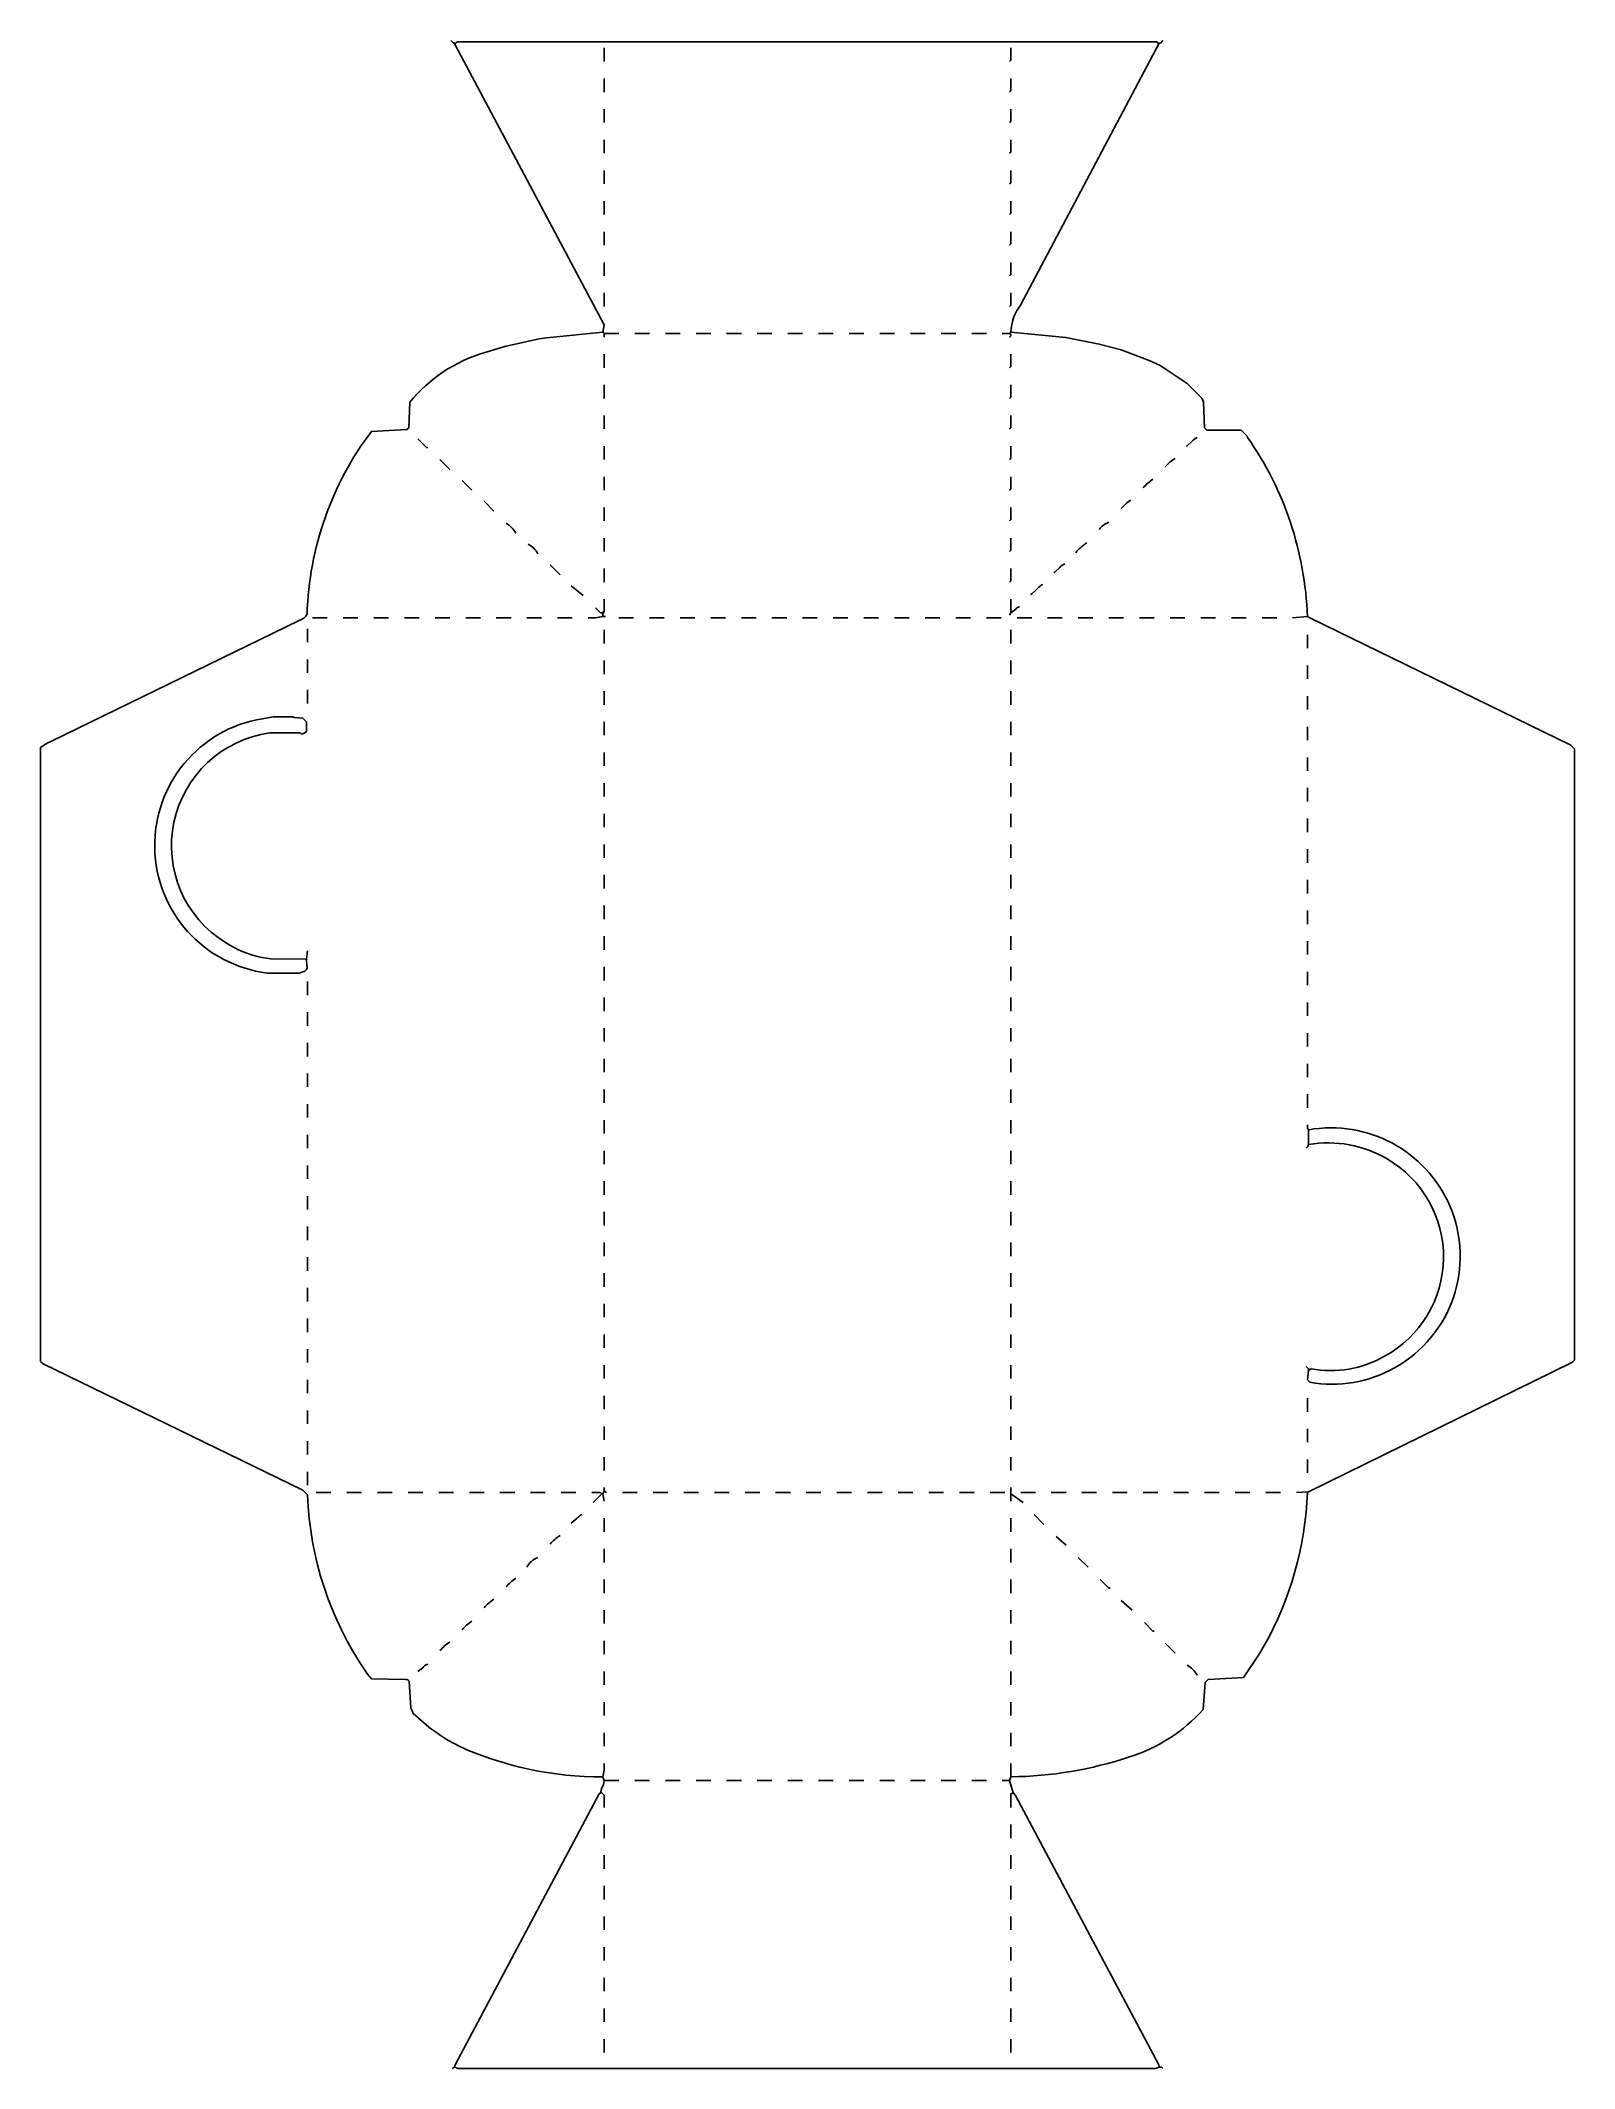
# Model space of a CAD drawing. Extents: x 65 to 1317, y 85 to 1740.
import ezdxf

# ---------------------------------------------------------------- set-up
doc = ezdxf.new("R2010")
doc.units = 0
doc.layers.get('0').update_dxf_attribs({"linetype": 'CONTINUOUS'})

msp = doc.modelspace()

# ---------------------------------------------------------------- linework, layer by layer
at = {"color": 250, "linetype": 'CONTINUOUS'}
for points in [[(400, 1740), (402, 1738), (404, 1738), (405, 1739), (976, 1739), (977, 1738), (979, 1738), (981, 1740)], [(525, 1498), (525, 1501), (524, 1502), (525, 1508), (403.8, 1735.9), (403, 1738)], [(525, 1723), (525, 1734)], [(525, 1698), (525, 1709)], [(525, 1673), (525, 1684)], [(525, 1648), (525, 1659)], [(525, 1623), (525, 1634)], [(525, 1598), (525, 1609)], [(525, 1573), (525, 1584)], [(525, 1548), (525, 1559)], [(525, 1523), (525, 1534)], [(525, 1473), (525, 1484)], [(525, 1448), (525, 1459)], [(525, 1423), (525, 1434)], [(381, 1408), (380, 1408), (373, 1415)], [(525, 1398), (525, 1409)], [(399, 1390), (391, 1398)], [(417, 1373), (409, 1381)], [(525, 1373), (525, 1384)], [(435, 1356), (427, 1364)], [(525, 1348), (525, 1359)], [(525, 1323), (525, 1334)], [(489, 1304), (481, 1312)], [(525, 1298), (525, 1309)], [(524, 1272), (523, 1273), (522, 1273), (518, 1277)], [(283, 1249), (283, 1260)], [(525, 1248), (525, 1259)], [(1090, 555), (1099.959016, 555.45082), (1315, 661), (1316, 662), (1317, 663), (1317, 1162), (1314, 1165), (1100.9, 1268.8), (1099, 1270), (1087, 1269)], [(1099, 1244), (1099, 1255)], [(283, 1224), (283, 1235)], [(525, 1223), (525, 1234)], [(1099, 1219), (1099, 1230)], [(283, 1199), (283, 1210)], [(525, 1198), (525, 1209)], [(1099, 1194), (1099, 1205)], [(525, 1173), (525, 1184)], [(1099, 1169), (1099, 1180)], [(525, 1148), (525, 1159)], [(1099, 1144), (1099, 1155)], [(525, 1123), (525, 1134)], [(1099, 1119), (1099, 1130)], [(525, 1098), (525, 1109)], [(1099, 1094), (1099, 1105)], [(525, 1073), (525, 1084)], [(1099, 1069), (1099, 1080)], [(525, 1048), (525, 1059)], [(1099, 1044), (1099, 1055)], [(525, 1023), (525, 1034)], [(1099, 1019), (1099, 1030)], [(525, 998), (525, 1009)], [(1099, 994), (1099, 1005)], [(525, 973), (525, 984)], [(1099, 969), (1099, 980)], [(283, 961), (283, 972)], [(283, 936), (283, 947)], [(525, 948), (525, 959)], [(1099, 944), (1099, 955)], [(525, 923), (525, 934)], [(1099, 919), (1099, 930)], [(283, 911), (283, 922)], [(283, 886), (283, 897)], [(525, 898), (525, 909)], [(1099, 894), (1099, 905)], [(525, 873), (525, 884)], [(1099, 869), (1099, 880)], [(283, 861), (283, 872)], [(283, 836), (283, 847)], [(525, 848), (525, 859)], [(525, 823), (525, 834)], [(283, 811), (283, 822)], [(283, 786), (283, 797)], [(525, 798), (525, 809)], [(525, 773), (525, 784)], [(283, 761), (283, 772)], [(283, 736), (283, 747)], [(525, 748), (525, 759)], [(525, 723), (525, 734)], [(283, 711), (283, 722)], [(283, 686), (283, 697)], [(525, 698), (525, 709)], [(525, 673), (525, 684)], [(283, 661), (283, 672)], [(283, 636), (283, 647)], [(525, 648), (525, 659)], [(525, 623), (525, 634)], [(1099, 621), (1099, 632)], [(283, 611), (283, 622)], [(283, 586), (283, 597)], [(525, 598), (525, 609)], [(1099, 596), (1099, 607)], [(525, 573), (525, 584)], [(1099, 571), (1099, 582)], [(283, 561), (283, 572)], [(290, 555), (302, 555)], [(315, 555), (327, 555)], [(340, 555), (352, 555)], [(365, 555), (377, 555)], [(390, 555), (402, 555)], [(415, 555), (427, 555)], [(440, 555), (452, 555)], [(465, 555), (477, 555)], [(490, 555), (502, 555)], [(524, 554), (523, 554), (522, 555), (515, 555)], [(516, 547), (523, 554)], [(525, 548), (524, 554), (525, 556), (525, 559)], [(540, 555), (552, 555)], [(565, 555), (577, 555)], [(590, 555), (602, 555)], [(615, 555), (627, 555)], [(640, 555), (652, 555)], [(665, 555), (677, 555)], [(690, 555), (702, 555)], [(715, 555), (727, 555)], [(740, 555), (752, 555)], [(765, 555), (777, 555)], [(790, 555), (802, 555)], [(815, 555), (827, 555)], [(840, 555), (852, 555)], [(867, 547), (857, 554)], [(865, 555), (877, 555)], [(890, 555), (902, 555)], [(915, 555), (927, 555)], [(940, 555), (952, 555)], [(965, 555), (977, 555)], [(990, 555), (1002, 555)], [(1015, 555), (1027, 555)], [(1040, 555), (1052, 555)], [(1065, 555), (1077, 555)], [(525, 523), (525, 534)], [(884, 529), (876, 537)], [(902, 512), (894, 519)], [(525, 498), (525, 509)], [(920, 494), (912, 502)], [(525, 473), (525, 484)], [(938, 477), (937, 477), (930, 484)], [(956, 459), (947, 467)], [(525, 448), (525, 459)], [(974, 442), (973, 442), (966, 449)], [(525, 423), (525, 434)], [(991, 424), (983, 432)], [(525, 398), (525, 409)], [(525, 373), (525, 384)], [(525, 348), (525, 359)], [(978, 86), (977.7, 87.9), (860.769231, 307.846154), (859, 310), (856, 320), (857, 323), (857, 334)], [(525, 320), (537, 320)], [(550, 320), (562, 320)], [(575, 320), (587, 320)], [(600, 320), (612, 320)], [(625, 320), (637, 320)], [(650, 320), (662, 320)], [(675, 320), (687, 320)], [(700, 320), (712, 320)], [(725, 320), (737, 320)], [(750, 320), (762, 320)], [(775, 320), (787, 320)], [(800, 320), (812, 320)], [(825, 320), (837, 320)], [(850, 320), (856, 320)], [(525, 298), (525, 308), (523, 310), (522, 310)], [(525, 273), (525, 284)], [(525, 248), (525, 259)], [(525, 223), (525, 234)], [(525, 198), (525, 209)], [(525, 173), (525, 184)], [(525, 148), (525, 159)], [(525, 123), (525, 134)], [(525, 98), (525, 109)], [(401, 85), (403, 86), (406, 85), (975, 85), (978, 86), (980, 86), (981, 85)]]:
    msp.add_lwpolyline(points, dxfattribs=at)
for points in [[(857, 1502, -0.153475), (864.8, 1524.1), (978, 1738)], [(524, 323, -0.10879), (406.1, 348.2, -0.075552), (369, 375), (368.76, 375.82), (367.301262, 379.156151), (366, 401, 0.211293), (362.983373, 402.517815), (335, 403), (331.769231, 406.846154), (330.230769, 409.153846, -0.141383), (283, 553), (279, 557), (67, 660), (65, 662), (65, 1163, -0.067868), (73.9, 1168.2), (276.1, 1266.8, 0.229206), (282.531034, 1272.027586, -0.154653), (335, 1421), (363.983373, 1422.482185), (365.523711, 1424.021649), (366.476289, 1444.978351, -0.148824), (426.9, 1485.2), (443.911765, 1490.352941), (472.06, 1496.58), (477.94, 1497.42), (524, 1502), (525, 1501), (537, 1501)], [(1099, 1270, 0.144756), (1050.230769, 1416.153846), (1050, 1417), (1045, 1422), (1017, 1422), (1015, 1424), (1014.093809, 1444.921201), (1013, 1448), (1001, 1460), (978.846154, 1474.769231), (969.9, 1478.8), (946.911765, 1487.647059), (929.088235, 1492.352941), (901.94, 1497.58), (857, 1502), (856, 1501), (850, 1501)], [(1000, 1409), (1000.9, 1409.2), (1005, 1413, -0.150174), (1009, 1416)], [(983, 1392, -0.071068), (991, 1399)], [(965, 1375, -0.071068), (973, 1382)], [(947, 1358, -0.071068), (955, 1365)], [(453, 1338, 0.123857), (445, 1346)], [(929, 1341, -0.123106), (937, 1347)], [(471, 1321, 0.149662), (463, 1329)], [(910, 1322, -0.08862), (919, 1330)], [(892, 1306), (892.9, 1306.2), (897, 1310, -0.150174), (901, 1313)], [(873, 1288), (873.9, 1288.2), (878, 1292), (879, 1293, -0.150174), (883, 1296)], [(857, 1273), (861, 1276, -0.184026), (864, 1278)], [(282, 990), (281.1, 990.2), (252.94, 990.58), (245.911765, 991.647059, -0.089618), (215.9, 1003.8, -0.702225), (252, 1175), (277, 1175), (278, 1174), (280.1, 1174.8), (282, 1176), (282, 1184), (279, 1187), (272.053846, 1187.430769), (271, 1188), (255, 1188), (246.04878, 1186.560976, 0.865739), (250, 979), (276, 979), (279.911765, 980.352941, 0.448898), (282.405405, 985.067568), (282, 990), (283, 997)], [(1098, 836, 0.184026), (1100, 839), (1100, 851), (1099, 852), (1099, 855)], [(1098, 658), (1100, 656), (1100, 655), (1099, 647), (1101, 645, 0.175366), (1170.1, 656.8, 0.3859), (1215.2, 789.1, 0.347759), (1100, 851)], [(1100, 655), (1102, 656, 0.177748), (1161.9, 666.2, 0.585132), (1164.153846, 827.230769, 0.177877), (1100, 839)], [(857, 323, 0.077987), (953.9, 339.3, 0.134044), (1014, 378), (1015.476289, 399.978351), (1018.016627, 402.517815), (1047, 404), (1060.2, 423.9), (1063.8, 430.1, 0.119392), (1099, 555)], [(498, 530), (503, 534, -0.150174), (507, 537)], [(481, 513, -0.071068), (489, 520)], [(462, 494, -0.19092), (471, 502)], [(445, 478, -0.071068), (453, 485)], [(427, 461, -0.064905), (435, 468)], [(409, 443, -0.071068), (417, 450)], [(391, 426, -0.071068), (399, 433)], [(373, 409), (377, 412, -0.150174), (381, 415)], [(1009, 406, 0.149662), (1001, 414)], [(403, 86), (403.3, 87.9), (521, 309), (522, 310), (523.2, 313.9, 0.131934), (525, 320), (524, 323, 0.079254), (525, 334)]]:
    msp.add_lwpolyline(points, format="xyb", dxfattribs=at)
at = {"color": 252, "linetype": 'CONTINUOUS'}
for points in [[(856, 1723), (857, 1724), (857, 1734)], [(856, 1698), (857, 1699), (857, 1709)], [(856, 1673), (857, 1674), (857, 1684)], [(856, 1648), (857, 1649), (857, 1659)], [(856, 1623), (857, 1624), (857, 1634)], [(856, 1598), (857, 1599), (857, 1609)], [(856, 1573), (857, 1574), (857, 1584)], [(856, 1548), (857, 1549), (857, 1559)], [(856, 1523), (857, 1524), (857, 1534)], [(856, 1473), (857, 1474), (857, 1484)], [(856, 1448), (857, 1449), (857, 1459)], [(856, 1423), (857, 1424), (857, 1434)], [(856, 1398), (857, 1399), (857, 1409)], [(856, 1373), (857, 1374), (857, 1384)], [(856, 1348), (857, 1349), (857, 1359)], [(856, 1323), (857, 1324), (857, 1334)], [(856, 1298), (857, 1299), (857, 1309)]]:
    msp.add_lwpolyline(points, dxfattribs=at)
at = {"color": 251, "linetype": 'CONTINUOUS'}
for points in [[(550, 1501), (562, 1501)], [(575, 1501), (587, 1501)], [(600, 1501), (612, 1501)], [(625, 1501), (637, 1501)], [(650, 1501), (662, 1501)], [(675, 1501), (687, 1501)], [(700, 1501), (712, 1501)], [(725, 1501), (737, 1501)], [(750, 1501), (762, 1501)], [(775, 1501), (787, 1501)], [(800, 1501), (812, 1501)], [(825, 1501), (837, 1501)], [(856, 1271), (857, 1273), (857, 1284)], [(287, 1269), (299, 1269)], [(312, 1269), (324, 1269)], [(337, 1269), (349, 1269)], [(362, 1269), (374, 1269)], [(387, 1269), (399, 1269)], [(412, 1269), (424, 1269)], [(437, 1269), (449, 1269)], [(462, 1269), (474, 1269)], [(487, 1269), (499, 1269)], [(523, 1273), (525, 1274)], [(537, 1269), (549, 1269)], [(562, 1269), (574, 1269)], [(587, 1269), (599, 1269)], [(612, 1269), (624, 1269)], [(637, 1269), (649, 1269)], [(662, 1269), (674, 1269)], [(687, 1269), (699, 1269)], [(712, 1269), (724, 1269)], [(737, 1269), (749, 1269)], [(762, 1269), (774, 1269)], [(787, 1269), (799, 1269)], [(812, 1269), (824, 1269)], [(837, 1269), (849, 1269)], [(857, 1248), (857, 1259)], [(862, 1269), (874, 1269)], [(887, 1269), (899, 1269)], [(912, 1269), (924, 1269)], [(937, 1269), (949, 1269)], [(962, 1269), (974, 1269)], [(987, 1269), (999, 1269)], [(1012, 1269), (1024, 1269)], [(1037, 1269), (1049, 1269)], [(1062, 1269), (1074, 1269)], [(857, 1223), (857, 1234)], [(857, 1198), (857, 1209)], [(857, 1173), (857, 1184)], [(857, 1148), (857, 1159)], [(857, 1123), (857, 1134)], [(857, 1098), (857, 1109)], [(857, 1073), (857, 1084)], [(857, 1048), (857, 1059)], [(857, 1023), (857, 1034)], [(857, 998), (857, 1009)], [(857, 973), (857, 984)], [(857, 948), (857, 959)], [(857, 923), (857, 934)], [(857, 898), (857, 909)], [(857, 873), (857, 884)], [(857, 848), (857, 859)], [(857, 823), (857, 834)], [(857, 798), (857, 809)], [(857, 773), (857, 784)], [(857, 748), (857, 759)], [(857, 723), (857, 734)], [(857, 698), (857, 709)], [(857, 673), (857, 684)], [(857, 648), (857, 659)], [(857, 623), (857, 634)], [(857, 598), (857, 609)], [(857, 573), (857, 584)], [(527, 555), (525, 556)], [(857, 548), (857, 554), (857, 559)], [(857, 523), (857, 534)], [(857, 498), (857, 509)], [(857, 473), (857, 484)], [(857, 448), (857, 459)], [(857, 423), (857, 434)], [(857, 398), (857, 409)], [(857, 373), (857, 384)], [(857, 348), (857, 359)], [(857, 298), (857, 309), (859, 310)], [(857, 273), (857, 284)], [(857, 248), (857, 259)], [(857, 223), (857, 234)], [(857, 198), (857, 209)], [(857, 173), (857, 184)], [(857, 148), (857, 159)], [(857, 123), (857, 134)], [(857, 98), (857, 109)]]:
    msp.add_lwpolyline(points, dxfattribs=at)
for points in [[(856, 1498, 0.720759), (856, 1501)], [(512, 1269, 0.094028), (524, 1270), (526, 1270)]]:
    msp.add_lwpolyline(points, format="xyb", dxfattribs=at)
at = {"color": 247, "linetype": 'CONTINUOUS'}
msp.add_lwpolyline([(508, 1287), (498, 1295)], dxfattribs=at)
at = {"color": 27, "linetype": 'CONTINUOUS'}
msp.add_lwpolyline([(524, 1270), (524, 1272), (525, 1274), (525, 1284)], dxfattribs=at)

doc.saveas('drawing.dxf')
